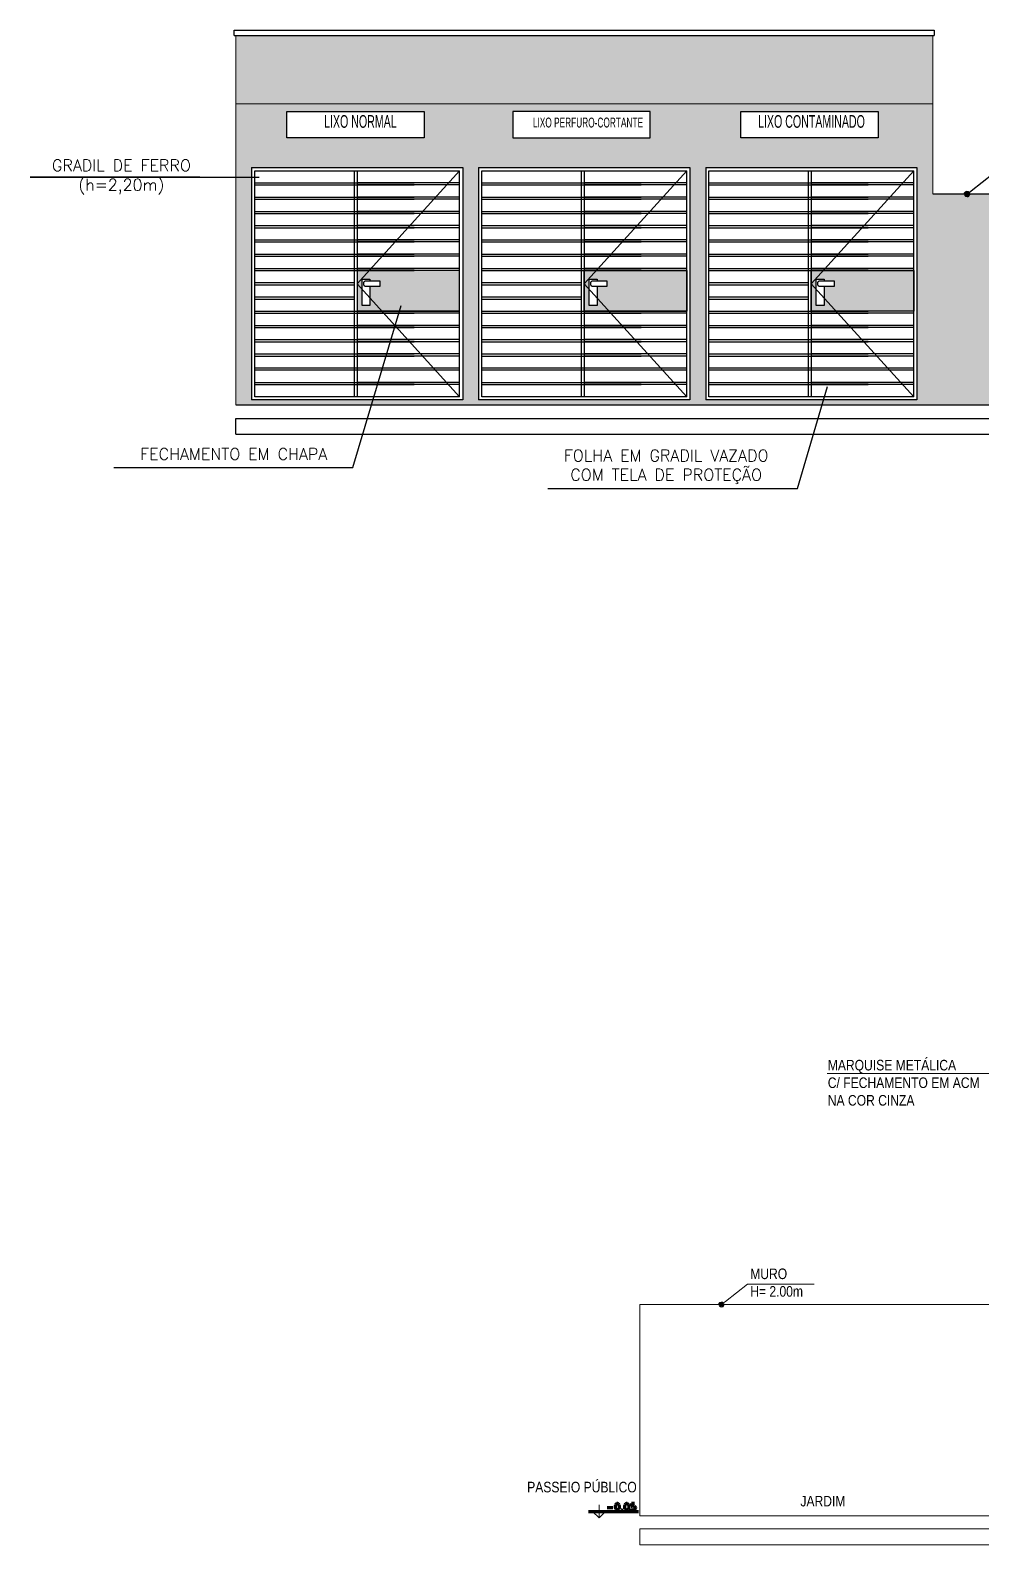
# Model space of a CAD drawing. Header units: inches. Extents: x 44775 to 44858.1, y 6760.4 to 6802.7.
# Drawn here: x 44775.01 to 44784.01, y 6782.17 to 6796.51 of the extents above; entities that cross this region are included whole.
import ezdxf
from ezdxf.enums import TextEntityAlignment as Align

# ---------------------------------------------------------------- set-up
doc = ezdxf.new("R2010")
doc.units = ezdxf.units.IN
doc.header["$MEASUREMENT"] = 0
doc.layers.add('at_Entity', color=7, linetype='Continuous', lineweight=9)
for name, color, linetype in [('Cobertura_Telha Cerâmica', 30, 'Continuous'), ('ESQ', 2, 'Continuous'), ('ESQUADRIAS', 7, 'Continuous'), ('LAYOUT', 7, 'Continuous'), ('PA', 7, 'Continuous'), ('PAREDES', 4, 'Continuous'), ('TEXTO01', 7, 'Continuous'), ('TEXTO02', 3, 'Continuous')]:
    doc.layers.add(name, color=color, linetype=linetype)
doc.styles.add('ARIAL', font='ARIALN.TTF')
doc.styles.add('ROMANS', font='romans.shx')
doc.styles.add('SANSSERIFBOLD', font='sasb____.pfb')
doc.styles.add('TEXTO1', font='swissko.ttf', dxfattribs={"width": 0.6, "height": 0.1})

# ---------------------------------------------------------------- blocks, each defined once
blk = doc.blocks.new('HOK')
at = {"layer": 'at_Entity', "color": 0}
for p, q in [((44775.4, 6752.962), (44775.4, 6753.087)), ((44779.954, 6752.983), (44779.954, 6753.106)), ((44780.601, 6753.064), (44780.662, 6753.003)), ((44780.662, 6753.064), (44780.601, 6753.064)), ((44780.662, 6753.064), (44780.601, 6753.064)), ((44780.601, 6753.064), (44780.662, 6753.003)), ((44780.662, 6753.003), (44780.662, 6753.127)), ((44780.662, 6753.003), (44780.662, 6753.064)), ((44780.662, 6753.003), (44780.726, 6753.064)), ((44775.336, 6753.024), (44775.4, 6752.962)), ((44775.4, 6753.024), (44775.336, 6753.024)), ((44775.4, 6753.024), (44775.336, 6753.024)), ((44775.336, 6753.024), (44775.4, 6752.962)), ((44775.4, 6752.962), (44775.4, 6753.024)), ((44775.4, 6752.962), (44775.461, 6753.024)), ((44779.89, 6753.043), (44779.954, 6752.983)), ((44779.954, 6753.043), (44779.89, 6753.043)), ((44779.954, 6753.043), (44779.89, 6753.043)), ((44779.89, 6753.043), (44779.954, 6752.983)), ((44779.954, 6752.983), (44779.954, 6753.043)), ((44779.954, 6752.983), (44780.015, 6753.043))]:
    blk.add_line(p, q, dxfattribs=at)
at = {"layer": 'at_Entity', "color": 0, "lineweight": 211}
for p, q in [((44775.476, 6753.062), (44775.531, 6753.062)), ((44775.554, 6753.087), (44775.552, 6753.072)), ((44775.552, 6753.072), (44775.552, 6753.062)), ((44775.552, 6753.062), (44775.554, 6753.047)), ((44775.561, 6753.096), (44775.554, 6753.087)), ((44775.569, 6753.098), (44775.561, 6753.096)), ((44775.575, 6753.098), (44775.569, 6753.098)), ((44775.584, 6753.096), (44775.575, 6753.098)), ((44775.59, 6753.087), (44775.584, 6753.096)), ((44775.592, 6753.072), (44775.59, 6753.087)), ((44775.59, 6753.047), (44775.592, 6753.062)), ((44775.592, 6753.062), (44775.592, 6753.072)), ((44775.643, 6753.087), (44775.641, 6753.072)), ((44775.641, 6753.072), (44775.641, 6753.062)), ((44775.641, 6753.062), (44775.643, 6753.047)), ((44775.649, 6753.096), (44775.643, 6753.087)), ((44775.658, 6753.098), (44775.649, 6753.096)), ((44775.664, 6753.098), (44775.658, 6753.098)), ((44775.673, 6753.096), (44775.664, 6753.098)), ((44775.679, 6753.087), (44775.673, 6753.096)), ((44775.683, 6753.072), (44775.679, 6753.087)), ((44775.679, 6753.047), (44775.683, 6753.062)), ((44775.683, 6753.062), (44775.683, 6753.072)), ((44775.707, 6753.098), (44775.702, 6753.072)), ((44775.702, 6753.072), (44775.707, 6753.074)), ((44775.736, 6753.098), (44775.707, 6753.098)), ((44775.707, 6753.074), (44775.715, 6753.077)), ((44775.715, 6753.077), (44775.724, 6753.077)), ((44775.724, 6753.077), (44775.732, 6753.074)), ((44775.732, 6753.074), (44775.738, 6753.068)), ((44775.738, 6753.068), (44775.743, 6753.06)), ((44775.743, 6753.053), (44775.738, 6753.045)), ((44775.743, 6753.06), (44775.743, 6753.053)), ((44780.032, 6753.083), (44780.085, 6753.083)), ((44780.108, 6753.106), (44780.106, 6753.091)), ((44780.106, 6753.091), (44780.106, 6753.083)), ((44780.106, 6753.083), (44780.108, 6753.068)), ((44780.114, 6753.115), (44780.108, 6753.106)), ((44780.108, 6753.068), (44780.114, 6753.06)), ((44780.123, 6753.119), (44780.114, 6753.115)), ((44780.114, 6753.06), (44780.123, 6753.055)), ((44780.129, 6753.119), (44780.123, 6753.119)), ((44780.123, 6753.055), (44780.129, 6753.055)), ((44780.138, 6753.115), (44780.129, 6753.119)), ((44780.129, 6753.055), (44780.138, 6753.06)), ((44780.144, 6753.106), (44780.138, 6753.115)), ((44780.138, 6753.06), (44780.144, 6753.068)), ((44780.148, 6753.091), (44780.144, 6753.106)), ((44780.144, 6753.068), (44780.148, 6753.083)), ((44780.148, 6753.083), (44780.148, 6753.091)), ((44780.172, 6753.062), (44780.167, 6753.06)), ((44780.167, 6753.06), (44780.172, 6753.055)), ((44780.174, 6753.06), (44780.172, 6753.062)), ((44780.172, 6753.055), (44780.174, 6753.06)), ((44780.197, 6753.106), (44780.195, 6753.091)), ((44780.195, 6753.091), (44780.195, 6753.083)), ((44780.195, 6753.083), (44780.197, 6753.068)), ((44780.203, 6753.115), (44780.197, 6753.106)), ((44780.197, 6753.068), (44780.203, 6753.06)), ((44780.212, 6753.119), (44780.203, 6753.115)), ((44780.203, 6753.06), (44780.212, 6753.055)), ((44780.218, 6753.119), (44780.212, 6753.119)), ((44780.212, 6753.055), (44780.218, 6753.055)), ((44780.229, 6753.115), (44780.218, 6753.119)), ((44780.218, 6753.055), (44780.229, 6753.06)), ((44780.233, 6753.106), (44780.229, 6753.115)), ((44780.229, 6753.06), (44780.233, 6753.068)), ((44780.237, 6753.091), (44780.233, 6753.106)), ((44780.233, 6753.068), (44780.237, 6753.083)), ((44780.237, 6753.083), (44780.237, 6753.091)), ((44780.258, 6753.062), (44780.254, 6753.068)), ((44780.26, 6753.119), (44780.258, 6753.091)), ((44780.258, 6753.091), (44780.26, 6753.094)), ((44780.26, 6753.06), (44780.258, 6753.062)), ((44780.29, 6753.119), (44780.26, 6753.119)), ((44780.26, 6753.094), (44780.269, 6753.098)), ((44780.269, 6753.055), (44780.26, 6753.06)), ((44780.269, 6753.098), (44780.277, 6753.098)), ((44780.277, 6753.055), (44780.269, 6753.055)), ((44780.277, 6753.098), (44780.288, 6753.094)), ((44780.288, 6753.06), (44780.277, 6753.055)), ((44780.288, 6753.094), (44780.292, 6753.089)), ((44780.292, 6753.064), (44780.288, 6753.06)), ((44780.292, 6753.089), (44780.296, 6753.079)), ((44780.296, 6753.074), (44780.292, 6753.064)), ((44780.296, 6753.079), (44780.296, 6753.074)), ((44780.561, 6753.064), (44781.039, 6753.064)), ((44780.741, 6753.102), (44780.796, 6753.102)), ((44780.819, 6753.127), (44780.815, 6753.113)), ((44780.815, 6753.113), (44780.815, 6753.102)), ((44780.815, 6753.102), (44780.819, 6753.087)), ((44780.825, 6753.136), (44780.819, 6753.127)), ((44780.819, 6753.087), (44780.825, 6753.079)), ((44780.834, 6753.138), (44780.825, 6753.136)), ((44780.825, 6753.079), (44780.834, 6753.077)), ((44780.84, 6753.138), (44780.834, 6753.138)), ((44780.834, 6753.077), (44780.84, 6753.077)), ((44780.849, 6753.136), (44780.84, 6753.138)), ((44780.84, 6753.077), (44780.849, 6753.079)), ((44780.855, 6753.127), (44780.849, 6753.136)), ((44780.849, 6753.079), (44780.855, 6753.087)), ((44780.857, 6753.113), (44780.855, 6753.127)), ((44780.855, 6753.087), (44780.857, 6753.102)), ((44780.857, 6753.102), (44780.857, 6753.113)), ((44780.88, 6753.081), (44780.878, 6753.079)), ((44780.878, 6753.079), (44780.88, 6753.077)), ((44780.885, 6753.079), (44780.88, 6753.081)), ((44780.88, 6753.077), (44780.885, 6753.079)), ((44780.908, 6753.127), (44780.906, 6753.113)), ((44780.906, 6753.113), (44780.906, 6753.102)), ((44780.906, 6753.102), (44780.908, 6753.087)), ((44780.914, 6753.136), (44780.908, 6753.127)), ((44780.908, 6753.087), (44780.914, 6753.079)), ((44780.923, 6753.138), (44780.914, 6753.136)), ((44780.914, 6753.079), (44780.923, 6753.077)), ((44780.929, 6753.138), (44780.923, 6753.138)), ((44780.923, 6753.077), (44780.929, 6753.077)), ((44780.938, 6753.136), (44780.929, 6753.138)), ((44780.929, 6753.077), (44780.938, 6753.079)), ((44780.944, 6753.127), (44780.938, 6753.136)), ((44780.938, 6753.079), (44780.944, 6753.087)), ((44780.946, 6753.113), (44780.944, 6753.127)), ((44780.944, 6753.087), (44780.946, 6753.102)), ((44780.946, 6753.102), (44780.946, 6753.113)), ((44780.967, 6753.081), (44780.965, 6753.087)), ((44780.971, 6753.079), (44780.967, 6753.081)), ((44780.971, 6753.138), (44781.003, 6753.138)), ((44780.98, 6753.077), (44780.971, 6753.079)), ((44780.988, 6753.077), (44780.98, 6753.077)), ((44781.003, 6753.138), (44780.986, 6753.115)), ((44780.986, 6753.115), (44780.995, 6753.115)), ((44780.997, 6753.079), (44780.988, 6753.077)), ((44780.995, 6753.115), (44781.001, 6753.113)), ((44781.003, 6753.085), (44780.997, 6753.079)), ((44781.001, 6753.113), (44781.003, 6753.108)), ((44781.003, 6753.108), (44781.005, 6753.1)), ((44781.005, 6753.094), (44781.003, 6753.085)), ((44781.005, 6753.1), (44781.005, 6753.094)), ((44775.298, 6753.024), (44775.774, 6753.024)), ((44775.554, 6753.047), (44775.561, 6753.038)), ((44775.561, 6753.038), (44775.569, 6753.036)), ((44775.569, 6753.036), (44775.575, 6753.036)), ((44775.575, 6753.036), (44775.584, 6753.038)), ((44775.584, 6753.038), (44775.59, 6753.047)), ((44775.618, 6753.043), (44775.614, 6753.038)), ((44775.614, 6753.038), (44775.618, 6753.036)), ((44775.62, 6753.038), (44775.618, 6753.043)), ((44775.618, 6753.036), (44775.62, 6753.038)), ((44775.643, 6753.047), (44775.649, 6753.038)), ((44775.649, 6753.038), (44775.658, 6753.036)), ((44775.658, 6753.036), (44775.664, 6753.036)), ((44775.664, 6753.036), (44775.673, 6753.038)), ((44775.673, 6753.038), (44775.679, 6753.047)), ((44775.702, 6753.043), (44775.7, 6753.047)), ((44775.707, 6753.038), (44775.702, 6753.043)), ((44775.715, 6753.036), (44775.707, 6753.038)), ((44775.724, 6753.036), (44775.715, 6753.036)), ((44775.732, 6753.038), (44775.724, 6753.036)), ((44775.738, 6753.045), (44775.732, 6753.038)), ((44779.852, 6753.043), (44780.328, 6753.043))]:
    blk.add_line(p, q, dxfattribs=at)

msp = doc.modelspace()

# ---------------------------------------------------------------- hatches: boundary and pattern name
h = msp.add_hatch(color=253)
h.dxf.hatch_style = 1
h.paths.add_polyline_path([(44780.3782, 6794.0894), (44780.4757, 6794.0894), (44780.4757, 6794.1394), (44780.3782, 6794.1394), (44780.3782, 6794.1582), (44780.3032, 6794.1582), (44780.3032, 6794.0636), (44780.2572, 6794.1144), (44780.3705, 6794.2394), (44781.2272, 6794.2394), (44781.2272, 6793.8544), (44780.4929, 6793.8544), (44780.3782, 6793.9809)])
h.paths.add_polyline_path([(44780.2572, 6794.1144), (44780.3032, 6794.0636), (44780.3032, 6793.9082), (44780.3782, 6793.9082), (44780.3782, 6793.9809), (44780.4929, 6793.8544), (44780.2572, 6793.8544)], flags=17)
h.paths.add_polyline_path([(44780.2572, 6794.2394), (44780.3705, 6794.2394), (44780.2572, 6794.1144)], flags=17)
h.paths.add_polyline_path([(44778.2282, 6794.0894), (44778.3257, 6794.0894), (44778.3257, 6794.1394), (44778.2282, 6794.1394), (44778.2282, 6794.1582), (44778.1532, 6794.1582), (44778.1532, 6794.0636), (44778.1072, 6794.1144), (44778.2205, 6794.2394), (44779.0772, 6794.2394), (44779.0772, 6793.8544), (44778.3429, 6793.8544), (44778.2282, 6793.9809)])
h.paths.add_polyline_path([(44778.1072, 6794.2394), (44778.2205, 6794.2394), (44778.1072, 6794.1144)], flags=17)
h.paths.add_polyline_path([(44778.1072, 6794.1144), (44778.1532, 6794.0636), (44778.1532, 6793.9082), (44778.2282, 6793.9082), (44778.2282, 6793.9809), (44778.3429, 6793.8544), (44778.1072, 6793.8544)], flags=17)
h = msp.add_hatch(color=253)
h.dxf.hatch_style = 1
h.paths.add_polyline_path([(44782.6257, 6794.1394), (44782.5282, 6794.1394), (44782.5282, 6794.1582), (44782.4532, 6794.1582), (44782.4532, 6794.0636), (44782.4072, 6794.1144), (44782.5205, 6794.2394), (44783.3772, 6794.2394), (44783.3772, 6793.8544), (44782.6429, 6793.8544), (44782.5282, 6793.9809), (44782.5282, 6794.0894), (44782.6257, 6794.0894)])
h.paths.add_polyline_path([(44782.5282, 6793.9809), (44782.6429, 6793.8544), (44782.4072, 6793.8544), (44782.4072, 6794.1144), (44782.4532, 6794.0636), (44782.4532, 6793.9082), (44782.5282, 6793.9082)], flags=17)
h.paths.add_polyline_path([(44782.4072, 6794.2394), (44782.5205, 6794.2394), (44782.4072, 6794.1144)], flags=17)
at = {"layer": 'PA', "true_color": 0xaca072}
h = msp.add_hatch(color=33, dxfattribs=at)
h.dxf.hatch_style = 1
h.paths.add_polyline_path([(44783.5572, 6796.4644), (44777.1072, 6796.4644), (44777.1072, 6795.8178), (44783.5572, 6795.8178)])
h.paths.add_polyline_path([(44777.1072, 6796.4644), (44776.9572, 6796.4644), (44776.9572, 6795.8178), (44777.1072, 6795.8178)])
at = {"layer": 'PA', "true_color": 0xd1cfbd}
h = msp.add_hatch(color=9, dxfattribs=at)
h.dxf.hatch_style = 1
h.paths.add_polyline_path([(44785.3072, 6794.9666), (44783.9062, 6794.9666), (44783.9042, 6794.9548), (44783.8979, 6794.9442), (44783.8852, 6794.9379), (44783.8725, 6794.94), (44783.8619, 6794.9485), (44783.8559, 6794.9666), (44783.5572, 6794.9666), (44783.5572, 6795.8178), (44776.9572, 6795.8178), (44776.9572, 6792.9636), (44784.8057, 6792.9636), (44784.8057, 6792.9827), (44785.3072, 6792.9827), (44785.3072, 6793.0144)])
h.paths.add_polyline_path([(44783.4072, 6793.0144), (44781.4072, 6793.0144), (44781.4072, 6795.2144), (44783.4072, 6795.2144)], flags=16)
h.paths.add_polyline_path([(44783.3772, 6793.0444), (44781.4372, 6793.0444), (44781.4372, 6795.1844), (44783.3772, 6795.1844)], flags=0)
h.paths.add_polyline_path([(44783.3772, 6793.8544), (44782.6429, 6793.8544), (44783.2729, 6793.1594), (44782.4072, 6793.1594), (44782.3772, 6793.1594), (44782.3772, 6795.0694), (44782.9472, 6795.0694), (44783.2729, 6795.0694), (44782.5205, 6794.2394), (44783.3772, 6794.2394)], flags=0)
h.paths.add_polyline_path([(44782.6257, 6794.0894), (44782.5282, 6794.0894), (44782.5282, 6793.9082), (44782.4532, 6793.9082), (44782.4532, 6794.1582), (44782.5282, 6794.1582), (44782.5282, 6794.1394), (44782.6257, 6794.1394)], flags=0)
h.paths.add_polyline_path([(44783.0397, 6795.4968), (44781.7397, 6795.4968), (44781.7397, 6795.7468), (44783.0397, 6795.7468)], flags=16)
h.paths.add_polyline_path([(44781.2572, 6793.0144), (44779.2572, 6793.0144), (44779.2572, 6795.2144), (44781.2572, 6795.2144)], flags=16)
h.paths.add_polyline_path([(44781.2272, 6793.0444), (44779.2872, 6793.0444), (44779.2872, 6795.1844), (44781.2272, 6795.1844)], flags=0)
h.paths.add_polyline_path([(44781.2272, 6793.8544), (44780.4929, 6793.8544), (44781.1229, 6793.1594), (44780.2572, 6793.1594), (44780.2272, 6793.1594), (44780.2272, 6795.0694), (44780.7972, 6795.0694), (44781.1229, 6795.0694), (44780.3705, 6794.2394), (44781.2272, 6794.2394)], flags=0)
h.paths.add_polyline_path([(44781.2272, 6793.8544), (44780.2572, 6793.8544), (44780.2572, 6794.2394), (44781.2272, 6794.2394)], flags=0)
h.paths.add_polyline_path([(44780.8821, 6795.4945), (44779.5821, 6795.4945), (44779.5821, 6795.7445), (44780.8821, 6795.7445)], flags=16)
h.paths.add_polyline_path([(44780.4757, 6794.0894), (44780.3782, 6794.0894), (44780.3782, 6793.9082), (44780.3032, 6793.9082), (44780.3032, 6794.1582), (44780.3782, 6794.1582), (44780.3782, 6794.1394), (44780.4757, 6794.1394)], flags=0)
h.paths.add_polyline_path([(44779.1072, 6793.0144), (44777.1072, 6793.0144), (44777.1072, 6795.2144), (44779.1072, 6795.2144)], flags=16)
h.paths.add_polyline_path([(44779.0772, 6793.0444), (44777.1372, 6793.0444), (44777.1372, 6795.1844), (44779.0772, 6795.1844)], flags=0)
h.paths.add_polyline_path([(44779.0772, 6793.8544), (44778.3429, 6793.8544), (44778.9729, 6793.1594), (44778.1072, 6793.1594), (44778.0772, 6793.1594), (44778.0772, 6795.0694), (44778.6472, 6795.0694), (44778.9729, 6795.0694), (44778.2205, 6794.2394), (44779.0772, 6794.2394)], flags=0)
h.paths.add_polyline_path([(44778.7422, 6795.4968), (44777.4422, 6795.4968), (44777.4422, 6795.7468), (44778.7422, 6795.7468)], flags=16)
h.paths.add_polyline_path([(44778.3257, 6794.0894), (44778.2282, 6794.0894), (44778.2282, 6793.9082), (44778.1532, 6793.9082), (44778.1532, 6794.1582), (44778.2282, 6794.1582), (44778.2282, 6794.1394), (44778.3257, 6794.1394)], flags=0)
h.paths.add_polyline_path([(44779.6843, 6795.5703), (44780.8378, 6795.5703), (44780.8378, 6795.711), (44779.6843, 6795.711)], flags=8)
h.paths.add_polyline_path([(44777.7344, 6795.561), (44778.511, 6795.561), (44778.511, 6795.741), (44777.7344, 6795.741)], flags=8)
h.paths.add_polyline_path([(44781.8426, 6795.561), (44782.9449, 6795.561), (44782.9449, 6795.741), (44781.8426, 6795.741)], flags=8)

# ---------------------------------------------------------------- linework, layer by layer
for p, q in [((44775.0112, 6795.1238), (44777.1796, 6795.1238)), ((44776.6154, 6795.1238), (44775.0112, 6795.1238)), ((44780.2572, 6793.8544), (44780.2572, 6794.2394)), ((44780.2572, 6794.2394), (44781.2272, 6794.2394)), ((44781.2272, 6794.2394), (44781.2272, 6793.8544)), ((44782.4072, 6794.2394), (44783.3772, 6794.2394)), ((44782.4072, 6793.8544), (44782.4072, 6794.2394)), ((44783.3772, 6794.2394), (44783.3772, 6793.8544)), ((44778.0663, 6792.3724), (44778.525, 6793.9064)), ((44781.2272, 6793.8544), (44780.2572, 6793.8544)), ((44783.3772, 6793.8544), (44782.4072, 6793.8544)), ((44782.2755, 6792.1761), (44782.5605, 6793.1395))]:
    msp.add_line(p, q)
for points in [[(44779.0772, 6794.2394), (44778.1072, 6794.2394), (44778.1072, 6793.8544), (44779.0772, 6793.8544)], [(44781.2272, 6794.2394), (44780.2572, 6794.2394), (44780.2572, 6793.8544), (44781.2272, 6793.8544)]]:
    msp.add_lwpolyline(points, close=True)
at = {"layer": 'at_Entity', "color": 0}
for p, q in [((44776.9572, 6796.4644), (44776.9572, 6792.9657)), ((44783.5572, 6796.4644), (44783.5572, 6794.9666)), ((44783.5572, 6795.8178), (44776.9572, 6795.8178)), ((44781.5958, 6784.4756), (44781.8032, 6784.6386)), ((44781.8032, 6784.6386), (44782.4359, 6784.6386)), ((44781.5408, 6784.465), (44781.5323, 6784.4545)), ((44781.5535, 6784.4693), (44781.5408, 6784.465)), ((44781.5408, 6784.465), (44781.5556, 6784.446)), ((44781.5408, 6784.465), (44781.5556, 6784.446)), ((44781.5556, 6784.446), (44781.5408, 6784.465)), ((44781.5556, 6784.446), (44781.5535, 6784.4693)), ((44781.5535, 6784.4693), (44781.5662, 6784.4693)), ((44781.5556, 6784.446), (44781.5535, 6784.4693)), ((44781.5662, 6784.4693), (44781.5556, 6784.446)), ((44781.5662, 6784.4693), (44781.5556, 6784.446)), ((44781.5768, 6784.4608), (44781.5662, 6784.4693)), ((44781.5768, 6784.4608), (44781.5958, 6784.4756)), ((44780.7833, 6782.4463), (44780.7833, 6784.446)), ((44780.7833, 6784.446), (44786.63, 6784.446)), ((44781.5323, 6784.4545), (44781.5556, 6784.446)), ((44781.5323, 6784.4545), (44781.5556, 6784.446)), ((44781.5323, 6784.4418), (44781.5323, 6784.4545)), ((44781.5556, 6784.446), (44781.5323, 6784.4418)), ((44781.5556, 6784.446), (44781.5323, 6784.4418)), ((44781.5323, 6784.4418), (44781.5366, 6784.4291)), ((44781.5556, 6784.446), (44781.5366, 6784.4291)), ((44781.5366, 6784.4291), (44781.5556, 6784.446)), ((44781.5366, 6784.4291), (44781.5556, 6784.446)), ((44781.5366, 6784.4291), (44781.5472, 6784.4227)), ((44781.5472, 6784.4227), (44781.5556, 6784.446)), ((44781.5472, 6784.4227), (44781.5556, 6784.446)), ((44781.5599, 6784.4206), (44781.5472, 6784.4227)), ((44781.5768, 6784.4608), (44781.5556, 6784.446)), ((44781.5768, 6784.4608), (44781.5556, 6784.446)), ((44781.5556, 6784.446), (44781.5768, 6784.4608)), ((44781.5556, 6784.446), (44781.581, 6784.4481)), ((44781.5556, 6784.446), (44781.581, 6784.4481)), ((44781.5556, 6784.446), (44781.5599, 6784.4206)), ((44781.5556, 6784.446), (44781.5599, 6784.4206)), ((44781.5726, 6784.4248), (44781.5556, 6784.446)), ((44781.5726, 6784.4248), (44781.5556, 6784.446)), ((44781.5789, 6784.4354), (44781.5556, 6784.446)), ((44781.5556, 6784.446), (44781.5726, 6784.4248)), ((44781.5789, 6784.4354), (44781.5556, 6784.446)), ((44781.5599, 6784.4206), (44781.5726, 6784.4248)), ((44781.5726, 6784.4248), (44781.5789, 6784.4354)), ((44781.581, 6784.4481), (44781.5768, 6784.4608)), ((44781.581, 6784.4481), (44781.5789, 6784.4354)), ((44785.6312, 6782.4463), (44780.7833, 6782.4463)), ((44780.7833, 6782.1712), (44780.7833, 6782.3215)), ((44780.7833, 6782.3215), (44785.756, 6782.3215)), ((44780.7833, 6782.1712), (44780.7833, 6782.3215)), ((44780.7833, 6782.1712), (44785.9063, 6782.1712))]:
    msp.add_line(p, q, dxfattribs=at)
at = {"layer": 'at_Entity'}
msp.add_line((44784.0886, 6786.634), (44782.5579, 6786.634), dxfattribs=at)
at = {"layer": 'Cobertura_Telha Cerâmica', "color": 1, "linetype": 'Continuous', "ltscale": 0.0001}
for p, q in [((44776.9422, 6796.5144), (44783.5722, 6796.5144)), ((44776.9422, 6796.4644), (44776.9422, 6796.5144)), ((44783.5722, 6796.5144), (44783.5722, 6796.4644)), ((44776.9422, 6796.4644), (44783.5722, 6796.4644))]:
    msp.add_line(p, q, dxfattribs=at)
at = {"layer": 'ESQ', "linetype": 'Continuous', "ltscale": 0.0001}
for points in [[(44778.7422, 6795.4968), (44777.4422, 6795.4968), (44777.4422, 6795.7468), (44778.7422, 6795.7468)], [(44779.5821, 6795.4945), (44780.8821, 6795.4945), (44780.8821, 6795.7445), (44779.5821, 6795.7445)], [(44783.0397, 6795.4968), (44781.7397, 6795.4968), (44781.7397, 6795.7468), (44783.0397, 6795.7468)]]:
    msp.add_lwpolyline(points, close=True, dxfattribs=at)
at = {"layer": 'ESQUADRIAS', "color": 1}
for p, q in [((44777.1072, 6795.2144), (44777.1072, 6793.0144)), ((44777.1072, 6795.2144), (44779.1072, 6795.2144)), ((44779.1072, 6795.2144), (44779.1072, 6793.0144)), ((44779.2572, 6795.2144), (44779.2572, 6793.0144)), ((44779.2572, 6795.2144), (44781.2572, 6795.2144)), ((44781.2572, 6795.2144), (44781.2572, 6793.0144)), ((44781.4072, 6795.2144), (44781.4072, 6793.0144)), ((44781.4072, 6795.2144), (44783.4072, 6795.2144)), ((44783.4072, 6795.2144), (44783.4072, 6793.0144)), ((44779.1072, 6793.0144), (44777.1072, 6793.0144)), ((44781.2572, 6793.0144), (44779.2572, 6793.0144)), ((44783.4072, 6793.0144), (44781.4072, 6793.0144))]:
    msp.add_line(p, q, dxfattribs=at)
at = {"layer": 'ESQUADRIAS', "color": 7, "linetype": 'Continuous', "ltscale": 0.0001}
for p, q in [((44777.1372, 6793.0444), (44777.1372, 6795.1844)), ((44777.1372, 6795.1844), (44779.0772, 6795.1844)), ((44778.0772, 6795.1844), (44778.0772, 6793.0444)), ((44778.1072, 6795.1844), (44778.1072, 6793.0444)), ((44779.0772, 6795.1844), (44778.1072, 6794.1144)), ((44779.0772, 6793.0444), (44779.0772, 6795.1844)), ((44779.2872, 6793.0444), (44779.2872, 6795.1844)), ((44779.2872, 6795.1844), (44781.2272, 6795.1844)), ((44780.2272, 6795.1844), (44780.2272, 6793.0444)), ((44780.2572, 6795.1844), (44780.2572, 6793.0444)), ((44781.2272, 6795.1844), (44780.2572, 6794.1144)), ((44781.2272, 6793.0444), (44781.2272, 6795.1844)), ((44781.4372, 6793.0444), (44781.4372, 6795.1844)), ((44781.4372, 6795.1844), (44783.3772, 6795.1844)), ((44782.3772, 6795.1844), (44782.3772, 6793.0444)), ((44782.4072, 6795.1844), (44782.4072, 6793.0444)), ((44783.3772, 6795.1844), (44782.4072, 6794.1144)), ((44783.3772, 6793.0444), (44783.3772, 6795.1844)), ((44777.1372, 6795.0694), (44778.6472, 6795.0694)), ((44777.1372, 6795.0494), (44778.6472, 6795.0494)), ((44779.0772, 6795.0694), (44778.1072, 6795.0694)), ((44779.0772, 6795.0494), (44778.1072, 6795.0494)), ((44779.2872, 6795.0694), (44780.7972, 6795.0694)), ((44779.2872, 6795.0494), (44780.7972, 6795.0494)), ((44781.2272, 6795.0694), (44780.2572, 6795.0694)), ((44781.2272, 6795.0494), (44780.2572, 6795.0494)), ((44781.4372, 6795.0694), (44782.9472, 6795.0694)), ((44781.4372, 6795.0494), (44782.9472, 6795.0494)), ((44783.3772, 6795.0694), (44782.4072, 6795.0694)), ((44783.3772, 6795.0494), (44782.4072, 6795.0494)), ((44777.1372, 6794.9344), (44778.6472, 6794.9344)), ((44777.1372, 6794.9144), (44778.6472, 6794.9144)), ((44777.1372, 6794.7994), (44778.6472, 6794.7994)), ((44779.0772, 6794.9344), (44778.1072, 6794.9344)), ((44779.0772, 6794.9144), (44778.1072, 6794.9144)), ((44779.0772, 6794.7994), (44778.1072, 6794.7994)), ((44779.2872, 6794.9344), (44780.7972, 6794.9344)), ((44779.2872, 6794.9144), (44780.7972, 6794.9144)), ((44779.2872, 6794.7994), (44780.7972, 6794.7994)), ((44781.2272, 6794.9344), (44780.2572, 6794.9344)), ((44781.2272, 6794.9144), (44780.2572, 6794.9144)), ((44781.2272, 6794.7994), (44780.2572, 6794.7994)), ((44781.4372, 6794.9344), (44782.9472, 6794.9344)), ((44781.4372, 6794.9144), (44782.9472, 6794.9144)), ((44781.4372, 6794.7994), (44782.9472, 6794.7994)), ((44783.3772, 6794.9344), (44782.4072, 6794.9344)), ((44783.3772, 6794.9144), (44782.4072, 6794.9144)), ((44783.3772, 6794.7994), (44782.4072, 6794.7994)), ((44777.1372, 6794.7794), (44778.6472, 6794.7794)), ((44777.1372, 6794.6644), (44778.6472, 6794.6644)), ((44779.0772, 6794.7794), (44778.1072, 6794.7794)), ((44779.0772, 6794.6644), (44778.1072, 6794.6644)), ((44779.2872, 6794.7794), (44780.7972, 6794.7794)), ((44779.2872, 6794.6644), (44780.7972, 6794.6644)), ((44781.2272, 6794.7794), (44780.2572, 6794.7794)), ((44781.2272, 6794.6644), (44780.2572, 6794.6644)), ((44781.4372, 6794.7794), (44782.9472, 6794.7794)), ((44781.4372, 6794.6644), (44782.9472, 6794.6644)), ((44783.3772, 6794.7794), (44782.4072, 6794.7794)), ((44783.3772, 6794.6644), (44782.4072, 6794.6644)), ((44777.1372, 6794.6444), (44778.6472, 6794.6444)), ((44777.1372, 6794.5294), (44778.6472, 6794.5294)), ((44777.1372, 6794.5094), (44778.6472, 6794.5094)), ((44779.0772, 6794.6444), (44778.1072, 6794.6444)), ((44779.0772, 6794.5294), (44778.1072, 6794.5294)), ((44779.0772, 6794.5094), (44778.1072, 6794.5094)), ((44779.2872, 6794.6444), (44780.7972, 6794.6444)), ((44779.2872, 6794.5294), (44780.7972, 6794.5294)), ((44779.2872, 6794.5094), (44780.7972, 6794.5094)), ((44781.2272, 6794.6444), (44780.2572, 6794.6444)), ((44781.2272, 6794.5294), (44780.2572, 6794.5294)), ((44781.2272, 6794.5094), (44780.2572, 6794.5094)), ((44781.4372, 6794.6444), (44782.9472, 6794.6444)), ((44781.4372, 6794.5294), (44782.9472, 6794.5294)), ((44781.4372, 6794.5094), (44782.9472, 6794.5094)), ((44783.3772, 6794.6444), (44782.4072, 6794.6444)), ((44783.3772, 6794.5294), (44782.4072, 6794.5294)), ((44783.3772, 6794.5094), (44782.4072, 6794.5094)), ((44777.1372, 6794.3944), (44778.6472, 6794.3944)), ((44777.1372, 6794.3744), (44778.6472, 6794.3744)), ((44779.0772, 6794.3944), (44778.1072, 6794.3944)), ((44779.0772, 6794.3744), (44778.1072, 6794.3744)), ((44779.2872, 6794.3944), (44780.7972, 6794.3944)), ((44779.2872, 6794.3744), (44780.7972, 6794.3744)), ((44781.2272, 6794.3944), (44780.2572, 6794.3944)), ((44781.2272, 6794.3744), (44780.2572, 6794.3744)), ((44781.4372, 6794.3944), (44782.9472, 6794.3944)), ((44781.4372, 6794.3744), (44782.9472, 6794.3744)), ((44783.3772, 6794.3944), (44782.4072, 6794.3944)), ((44783.3772, 6794.3744), (44782.4072, 6794.3744)), ((44777.1372, 6794.2594), (44778.6472, 6794.2594)), ((44777.1372, 6794.2394), (44778.6472, 6794.2394)), ((44779.0772, 6794.2594), (44778.1072, 6794.2594)), ((44779.0772, 6794.2394), (44778.1072, 6794.2394)), ((44779.2872, 6794.2594), (44780.7972, 6794.2594)), ((44779.2872, 6794.2394), (44780.7972, 6794.2394)), ((44781.2272, 6794.2594), (44780.2572, 6794.2594)), ((44781.2272, 6794.2394), (44780.2572, 6794.2394)), ((44781.4372, 6794.2594), (44782.9472, 6794.2594)), ((44781.4372, 6794.2394), (44782.9472, 6794.2394)), ((44783.3772, 6794.2594), (44782.4072, 6794.2594)), ((44783.3772, 6794.2394), (44782.4072, 6794.2394)), ((44777.1372, 6794.1244), (44778.0772, 6794.1244)), ((44777.1372, 6794.1044), (44778.0772, 6794.1044)), ((44778.1072, 6794.1144), (44779.0772, 6793.0444)), ((44779.2872, 6794.1244), (44780.2272, 6794.1244)), ((44779.2872, 6794.1044), (44780.2272, 6794.1044)), ((44780.2572, 6794.1144), (44781.2272, 6793.0444)), ((44781.4372, 6794.1244), (44782.3772, 6794.1244)), ((44781.4372, 6794.1044), (44782.3772, 6794.1044)), ((44782.4072, 6794.1144), (44783.3772, 6793.0444)), ((44777.1372, 6793.9894), (44778.0772, 6793.9894)), ((44777.1372, 6793.9694), (44778.0772, 6793.9694)), ((44779.2872, 6793.9894), (44780.2272, 6793.9894)), ((44779.2872, 6793.9694), (44780.2272, 6793.9694)), ((44781.4372, 6793.9894), (44782.3772, 6793.9894)), ((44781.4372, 6793.9694), (44782.3772, 6793.9694)), ((44777.1372, 6793.8544), (44778.6472, 6793.8544)), ((44777.1372, 6793.8344), (44778.6472, 6793.8344)), ((44779.0772, 6793.8544), (44778.1072, 6793.8544)), ((44779.0772, 6793.8344), (44778.1072, 6793.8344)), ((44779.2872, 6793.8544), (44780.7972, 6793.8544)), ((44779.2872, 6793.8344), (44780.7972, 6793.8344)), ((44781.2272, 6793.8544), (44780.2572, 6793.8544)), ((44781.2272, 6793.8344), (44780.2572, 6793.8344)), ((44781.4372, 6793.8544), (44782.9472, 6793.8544)), ((44781.4372, 6793.8344), (44782.9472, 6793.8344)), ((44783.3772, 6793.8544), (44782.4072, 6793.8544)), ((44783.3772, 6793.8344), (44782.4072, 6793.8344)), ((44777.1372, 6793.7194), (44778.6472, 6793.7194)), ((44777.1372, 6793.6994), (44778.6472, 6793.6994)), ((44779.0772, 6793.7194), (44778.1072, 6793.7194)), ((44779.0772, 6793.6994), (44778.1072, 6793.6994)), ((44779.2872, 6793.7194), (44780.7972, 6793.7194)), ((44779.2872, 6793.6994), (44780.7972, 6793.6994)), ((44781.2272, 6793.7194), (44780.2572, 6793.7194)), ((44781.2272, 6793.6994), (44780.2572, 6793.6994)), ((44781.4372, 6793.7194), (44782.9472, 6793.7194)), ((44781.4372, 6793.6994), (44782.9472, 6793.6994)), ((44783.3772, 6793.7194), (44782.4072, 6793.7194)), ((44783.3772, 6793.6994), (44782.4072, 6793.6994)), ((44777.1372, 6793.5844), (44778.6472, 6793.5844)), ((44777.1372, 6793.5644), (44778.6472, 6793.5644)), ((44779.0772, 6793.5844), (44778.1072, 6793.5844)), ((44779.0772, 6793.5644), (44778.1072, 6793.5644)), ((44779.2872, 6793.5844), (44780.7972, 6793.5844)), ((44779.2872, 6793.5644), (44780.7972, 6793.5644)), ((44781.2272, 6793.5844), (44780.2572, 6793.5844)), ((44781.2272, 6793.5644), (44780.2572, 6793.5644)), ((44781.4372, 6793.5844), (44782.9472, 6793.5844)), ((44781.4372, 6793.5644), (44782.9472, 6793.5644)), ((44783.3772, 6793.5844), (44782.4072, 6793.5844)), ((44783.3772, 6793.5644), (44782.4072, 6793.5644)), ((44777.1372, 6793.4494), (44778.6472, 6793.4494)), ((44777.1372, 6793.4294), (44778.6472, 6793.4294)), ((44779.0772, 6793.4494), (44778.1072, 6793.4494)), ((44779.0772, 6793.4294), (44778.1072, 6793.4294)), ((44779.2872, 6793.4494), (44780.7972, 6793.4494)), ((44779.2872, 6793.4294), (44780.7972, 6793.4294)), ((44781.2272, 6793.4494), (44780.2572, 6793.4494)), ((44781.2272, 6793.4294), (44780.2572, 6793.4294)), ((44781.4372, 6793.4494), (44782.9472, 6793.4494)), ((44781.4372, 6793.4294), (44782.9472, 6793.4294)), ((44783.3772, 6793.4494), (44782.4072, 6793.4494)), ((44783.3772, 6793.4294), (44782.4072, 6793.4294)), ((44779.0772, 6793.3144), (44777.1372, 6793.3144)), ((44779.0772, 6793.2944), (44777.1372, 6793.2944)), ((44781.2272, 6793.3144), (44779.2872, 6793.3144)), ((44781.2272, 6793.2944), (44779.2872, 6793.2944)), ((44783.3772, 6793.3144), (44781.4372, 6793.3144)), ((44783.3772, 6793.2944), (44781.4372, 6793.2944)), ((44777.1372, 6793.1794), (44778.6472, 6793.1794)), ((44777.1372, 6793.1594), (44778.6472, 6793.1594)), ((44779.0772, 6793.1794), (44778.1072, 6793.1794)), ((44779.0772, 6793.1594), (44778.1072, 6793.1594)), ((44779.2872, 6793.1794), (44780.7972, 6793.1794)), ((44779.2872, 6793.1594), (44780.7972, 6793.1594)), ((44781.2272, 6793.1794), (44780.2572, 6793.1794)), ((44781.2272, 6793.1594), (44780.2572, 6793.1594)), ((44781.4372, 6793.1794), (44782.9472, 6793.1794)), ((44781.4372, 6793.1594), (44782.9472, 6793.1594)), ((44783.3772, 6793.1794), (44782.4072, 6793.1794)), ((44783.3772, 6793.1594), (44782.4072, 6793.1594)), ((44779.0772, 6793.0444), (44777.1372, 6793.0444)), ((44781.2272, 6793.0444), (44779.2872, 6793.0444)), ((44783.3772, 6793.0444), (44781.4372, 6793.0444))]:
    msp.add_line(p, q, dxfattribs=at)
for points in [[(44778.2282, 6794.0894), (44778.2282, 6793.9082), (44778.1532, 6793.9082), (44778.1532, 6794.1582), (44778.2282, 6794.1582), (44778.2282, 6794.1394)], [(44780.3782, 6794.0894), (44780.3782, 6793.9082), (44780.3032, 6793.9082), (44780.3032, 6794.1582), (44780.3782, 6794.1582), (44780.3782, 6794.1394)], [(44782.5282, 6794.0894), (44782.5282, 6793.9082), (44782.4532, 6793.9082), (44782.4532, 6794.1582), (44782.5282, 6794.1582), (44782.5282, 6794.1394)]]:
    msp.add_lwpolyline(points, dxfattribs=at)
for points in [[(44778.3257, 6794.1394), (44778.1907, 6794.1394, 1), (44778.1907, 6794.0894), (44778.3257, 6794.0894)], [(44780.4757, 6794.1394), (44780.3407, 6794.1394, 1), (44780.3407, 6794.0894), (44780.4757, 6794.0894)], [(44782.6257, 6794.1394), (44782.4907, 6794.1394, 1), (44782.4907, 6794.0894), (44782.6257, 6794.0894)]]:
    msp.add_lwpolyline(points, format="xyb", close=True, dxfattribs=at)
at = {"layer": 'LAYOUT'}
for p, q in [((44775.8017, 6792.3724), (44778.0663, 6792.3724)), ((44779.9118, 6792.1761), (44782.2755, 6792.1761))]:
    msp.add_line(p, q, dxfattribs=at)
at = {"layer": 'PA', "color": 7}
for p, q in [((44783.9212, 6794.995), (44784.1285, 6795.158)), ((44783.8661, 6794.9823), (44783.8577, 6794.9739)), ((44783.8577, 6794.9739), (44783.881, 6794.9633)), ((44783.8577, 6794.9739), (44783.881, 6794.9633)), ((44783.8577, 6794.9612), (44783.8577, 6794.9739)), ((44783.881, 6794.9633), (44783.8577, 6794.9612)), ((44783.881, 6794.9633), (44783.8577, 6794.9612)), ((44783.8577, 6794.9612), (44783.8619, 6794.9485)), ((44783.881, 6794.9633), (44783.8619, 6794.9485)), ((44783.8619, 6794.9485), (44783.881, 6794.9633)), ((44783.8619, 6794.9485), (44783.881, 6794.9633)), ((44783.8619, 6794.9485), (44783.8725, 6794.94)), ((44783.8788, 6794.9887), (44783.8661, 6794.9823)), ((44783.8661, 6794.9823), (44783.881, 6794.9633)), ((44783.8661, 6794.9823), (44783.881, 6794.9633)), ((44783.881, 6794.9633), (44783.8661, 6794.9823)), ((44783.8725, 6794.94), (44783.881, 6794.9633)), ((44783.8725, 6794.94), (44783.881, 6794.9633)), ((44783.8852, 6794.9379), (44783.8725, 6794.94)), ((44783.881, 6794.9633), (44783.8788, 6794.9887)), ((44783.8788, 6794.9887), (44783.8915, 6794.9866)), ((44783.881, 6794.9633), (44783.8788, 6794.9887)), ((44783.8915, 6794.9866), (44783.881, 6794.9633)), ((44783.8915, 6794.9866), (44783.881, 6794.9633)), ((44783.9021, 6794.9781), (44783.881, 6794.9633)), ((44783.9021, 6794.9781), (44783.881, 6794.9633)), ((44783.881, 6794.9633), (44783.9021, 6794.9781)), ((44783.881, 6794.9633), (44783.9063, 6794.9675)), ((44783.881, 6794.9633), (44783.9063, 6794.9675)), ((44783.881, 6794.9633), (44783.8852, 6794.9379)), ((44783.881, 6794.9633), (44783.8852, 6794.9379)), ((44783.8979, 6794.9442), (44783.881, 6794.9633)), ((44783.8979, 6794.9442), (44783.881, 6794.9633)), ((44783.9042, 6794.9548), (44783.881, 6794.9633)), ((44783.881, 6794.9633), (44783.8979, 6794.9442)), ((44783.9042, 6794.9548), (44783.881, 6794.9633)), ((44783.8852, 6794.9379), (44783.8979, 6794.9442)), ((44783.9021, 6794.9781), (44783.8915, 6794.9866)), ((44783.8979, 6794.9442), (44783.9042, 6794.9548)), ((44783.9021, 6794.9781), (44783.9212, 6794.995)), ((44783.9063, 6794.9675), (44783.9021, 6794.9781)), ((44783.9063, 6794.9675), (44783.9042, 6794.9548))]:
    msp.add_line(p, q, dxfattribs=at)
at = {"layer": 'PA', "color": 0}
for p, q in [((44783.5572, 6794.9666), (44785.3072, 6794.9666)), ((44784.8057, 6792.9636), (44776.9572, 6792.9636)), ((44776.9572, 6792.6885), (44776.9572, 6792.8388)), ((44776.9572, 6792.8388), (44784.9305, 6792.8388)), ((44776.9572, 6792.8388), (44784.9305, 6792.8388)), ((44776.9572, 6792.6885), (44785.0808, 6792.6885))]:
    msp.add_line(p, q, dxfattribs=at)
at = {"layer": 'PAREDES', "linetype": 'Continuous', "ltscale": 0.0001}
msp.add_line((44783.4072, 6796.4644), (44783.5572, 6796.4644), dxfattribs=at)

# ---------------------------------------------------------------- block references
at = {"layer": 'at_Entity'}
msp.add_blockref('HOK', (4.9983, 29.4628), dxfattribs=at)

# ---------------------------------------------------------------- texts
at = {"linetype": 'Continuous', "ltscale": 0.0001, "attachment_point": 3, "style": 'TEXTO1'}
for s, insert, char_height in [('{\\fSwis721 Hv BT|b0|i0|c0|p34;LIXO NORMAL}', (44778.481, 6795.711), 0.12), ('{\\fSwis721 Hv BT|b0|i0|c0|p34;LIXO PERFURO-CORTANTE}', (44780.8143, 6795.6876), 0.09378), ('{\\fSwis721 Hv BT|b0|i0|c0|p34;LIXO CONTAMINADO}', (44782.9149, 6795.711), 0.12)]:
    msp.add_mtext_dynamic_manual_height_columns(s, width=1.424187, gutter_width=0.5, heights=[0], dxfattribs=dict(at, insert=insert, char_height=char_height))
at = {"insert": (44782.5636, 6786.3286), "char_height": 0.1, "attachment_point": 7, "style": 'ARIAL'}
msp.add_mtext('MARQUISE METÁLICA\\PC/ FECHAMENTO EM ACM\\PNA COR CINZA', dxfattribs=at)
at = {"layer": 'at_Entity', "char_height": 0.1, "attachment_point": 7, "style": 'ARIAL'}
for s, insert in [('MURO\\PH= 2.00m', (44781.8291, 6784.519)), ('PASSEIO PÚBLICO', (44779.7167, 6782.6656)), ('JARDIM', (44782.3042, 6782.5327))]:
    msp.add_mtext(s, dxfattribs=dict(at, insert=insert))
at = {"layer": 'TEXTO01', "insert": (44775.8741, 6795.2898), "char_height": 0.180009, "width": 3.631049, "attachment_point": 2, "style": 'SANSSERIFBOLD'}
msp.add_mtext('{\\Fromans|c0;\\H0.6111x;\\C3;GRADIL DE FERRO\\P(h=2,20m)}', dxfattribs=at)
at = {"layer": 'TEXTO02', "style": 'ROMANS'}
for s, p in [('FECHAMENTO EM CHAPA', (44776.9381, 6792.4457)), ('FOLHA EM GRADIL VAZADO', (44781.0332, 6792.4319)), ('COM TELA DE PROTEÇÃO', (44781.0332, 6792.2495))]:
    msp.add_text(s, height=0.110006, dxfattribs=at).set_placement(p, align=Align.CENTER)

doc.saveas('drawing.dxf')
